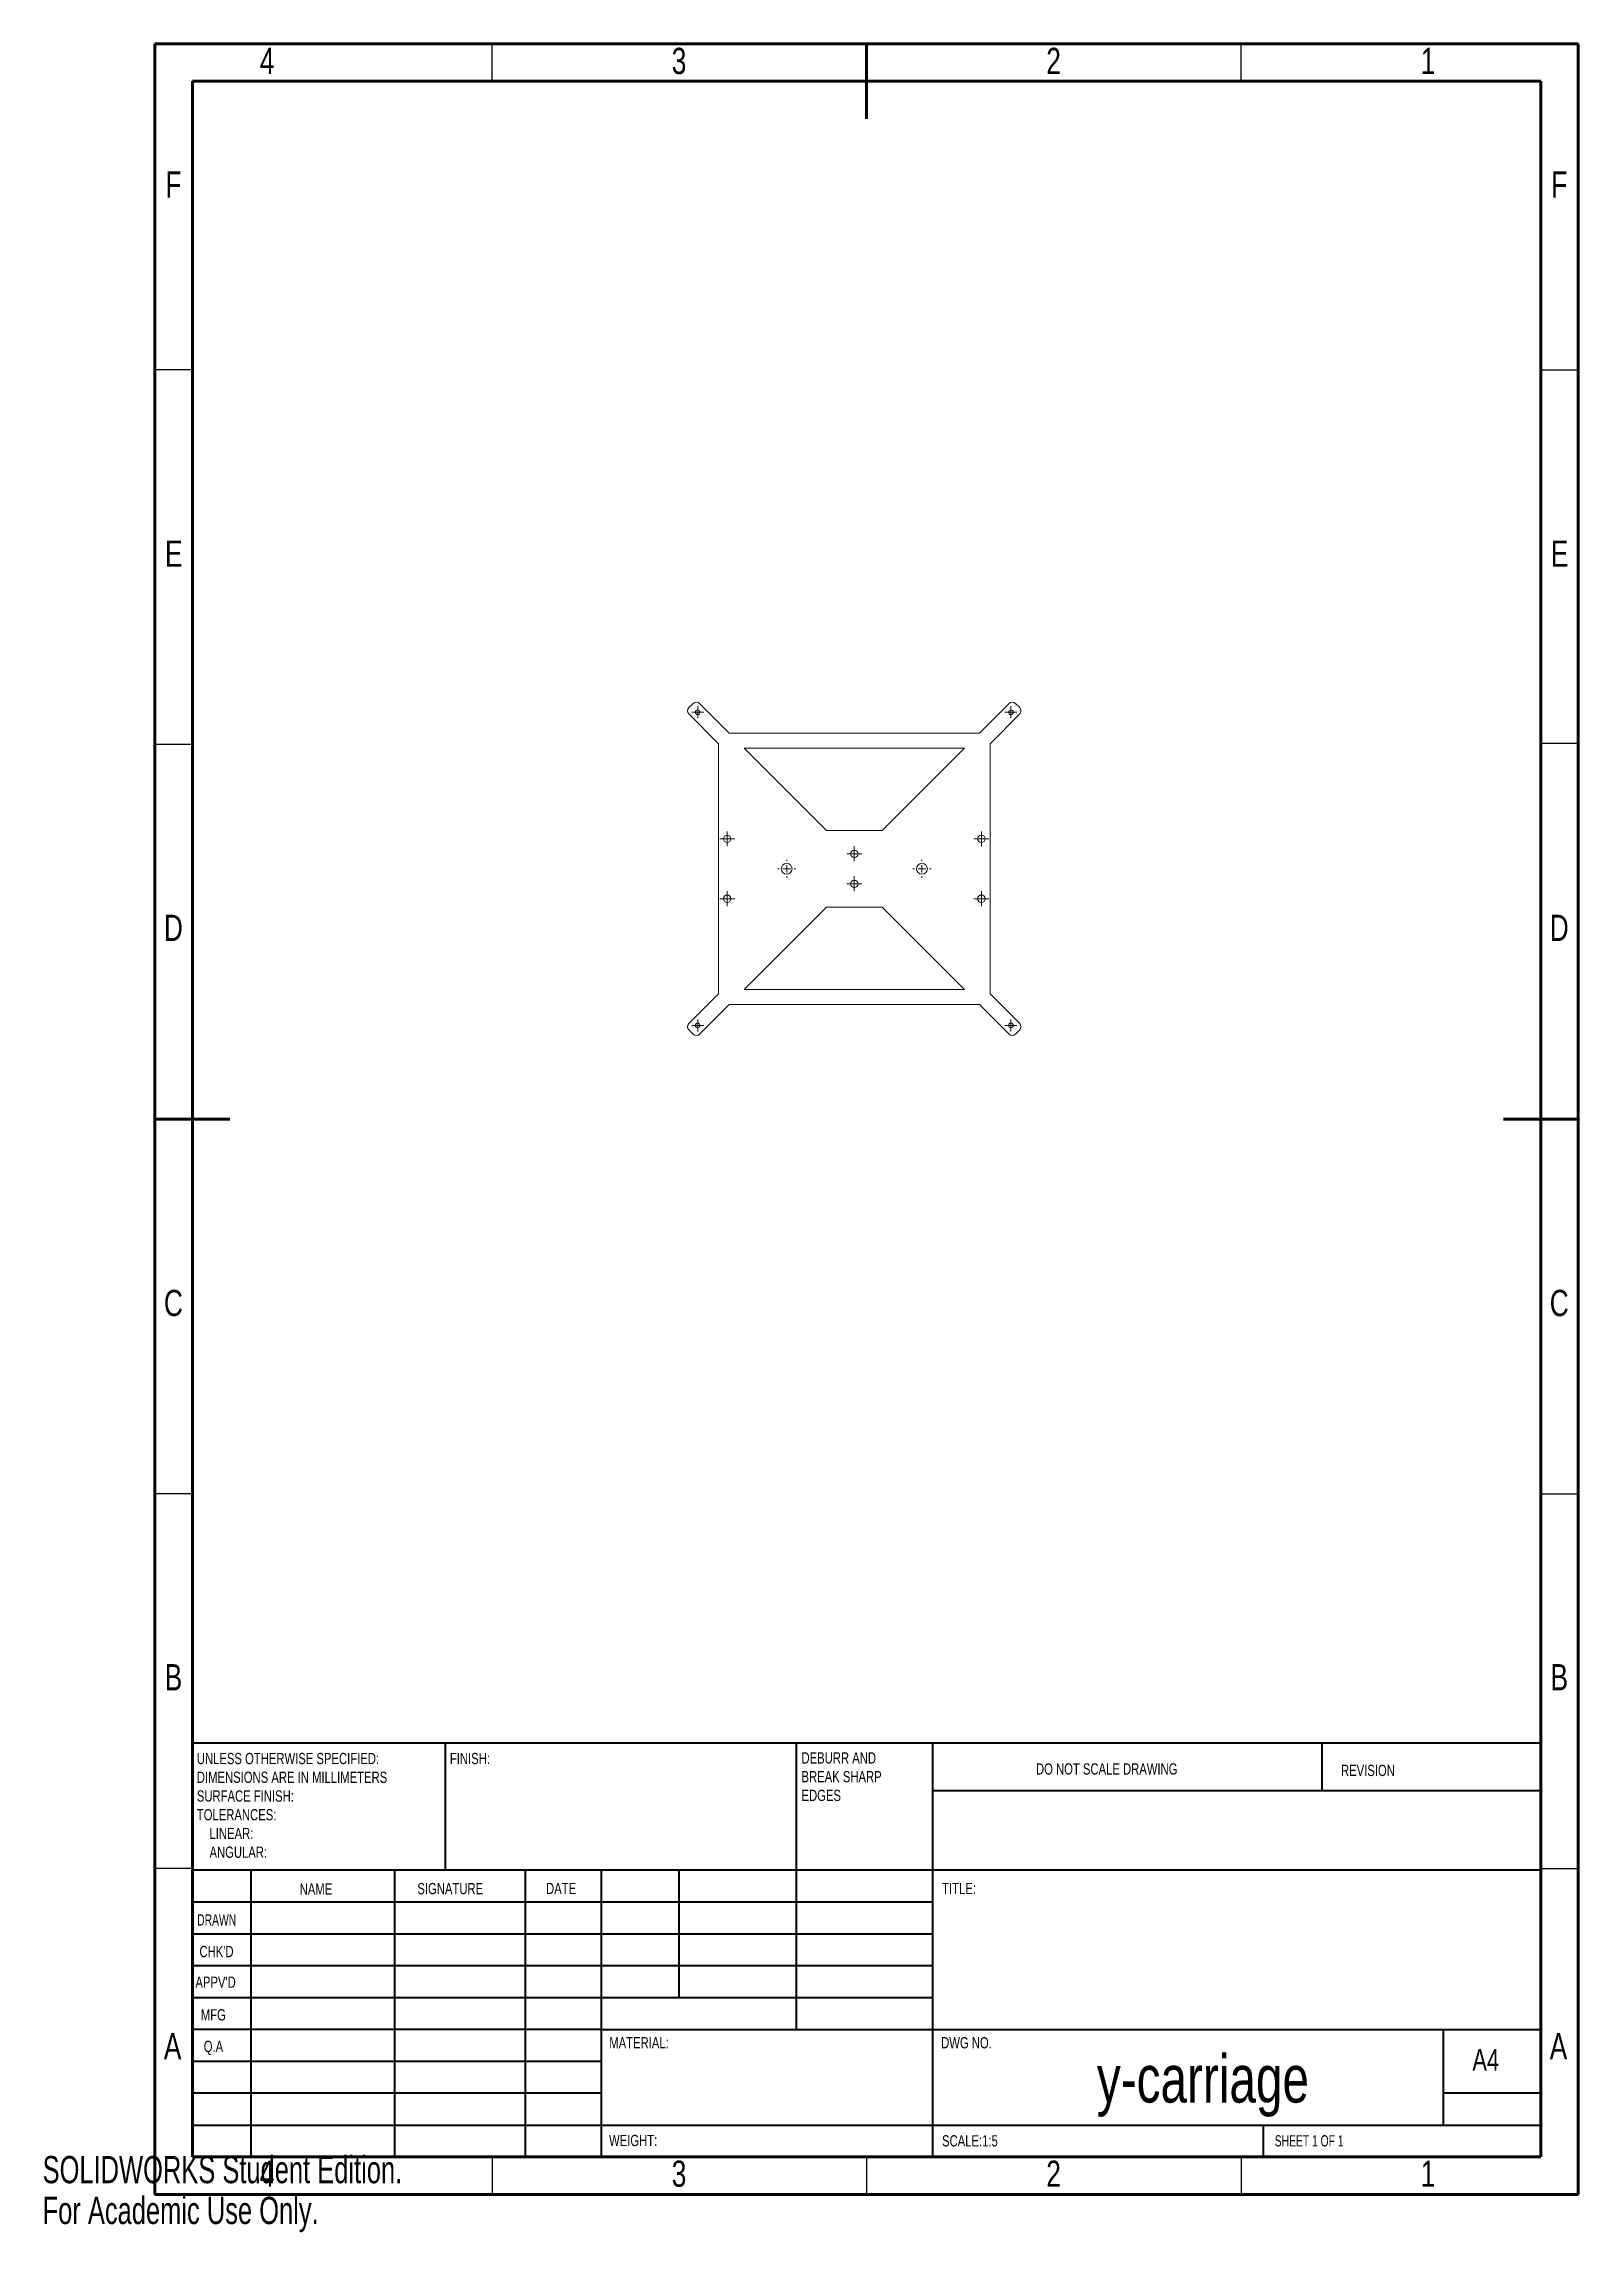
# Model space of a CAD drawing. Header units: millimetres. Extents: x 0 to 205, y 0 to 292.
import ezdxf

# ---------------------------------------------------------------- set-up
doc = ezdxf.new("R2010")
doc.units = ezdxf.units.MM
doc.styles.add('SLDTEXTSTYLE0', font='TXT', dxfattribs={"width": 0.75})
doc.styles.add('SLDTEXTSTYLE1', font='TXT', dxfattribs={"width": 0.686449})
doc.styles.add('SLDTEXTSTYLE2', font='TXT', dxfattribs={"width": 0.6875})
doc.styles.add('SLDTEXTSTYLE3', font='TXT', dxfattribs={"width": 0.7})

# ---------------------------------------------------------------- blocks, each defined once
blk = doc.blocks.new('SW_NOTE_0')
at = {"color": 0, "linetype": 'Continuous', "lineweight": 0, "char_height": 1.5, "attachment_point": 1, "style": 'SLDTEXTSTYLE0'}
for s, insert in [('UNLESS OTHERWISE SPECIFIED:', (0, 1.93)), ('DIMENSIONS ARE IN MILLIMETERS', (0, -0.57)), ('TOLERANCES:', (0, -5.57)), ('SURFACE FINISH:', (0, -3.07)), ('LINEAR:', (1.69, -8.07)), ('ANGULAR:', (1.69, -10.57))]:
    blk.add_mtext(s, dxfattribs=dict(at, insert=insert))
blk = doc.blocks.new('SW_NOTE_1')
at = {"color": 0, "linetype": 'Continuous', "lineweight": 0, "char_height": 1.5, "attachment_point": 1, "style": 'SLDTEXTSTYLE0'}
for s, insert in [('DEBURR AND', (0, 1.93)), ('BREAK SHARP', (0, -0.57)), ('EDGES', (0, -3.07))]:
    blk.add_mtext(s, dxfattribs=dict(at, insert=insert))
blk = doc.blocks.new('SW_CENTERMARKSYMBOL_0')
at = {"color": 0, "linetype": 'Continuous', "lineweight": 0}
for p, q in [((-0.5, 0), (-0.81, 0)), ((0, 0), (-0.5, 0)), ((0, 0.5), (0, 0.81)), ((0, 0), (0, 0.5)), ((0, 0), (0, -0.5)), ((0, 0), (0.5, 0)), ((0.5, 0), (0.81, 0)), ((0, -0.5), (0, -0.81))]:
    blk.add_line(p, q, dxfattribs=at)
blk = doc.blocks.new('SW_CENTERMARKSYMBOL_1')
at = {"color": 0, "linetype": 'Continuous', "lineweight": 0}
for p, q in [((-0.5, 0), (-0.81, 0)), ((0, 0), (-0.5, 0)), ((0, 0.5), (0, 0.81)), ((0, 0), (0, 0.5)), ((0, 0), (0, -0.5)), ((0, 0), (0.5, 0)), ((0.5, 0), (0.81, 0)), ((0, -0.5), (0, -0.81))]:
    blk.add_line(p, q, dxfattribs=at)
blk = doc.blocks.new('SW_CENTERMARKSYMBOL_2')
at = {"color": 0, "linetype": 'Continuous', "lineweight": 0}
for p, q in [((-0.5, 0), (-0.81, 0)), ((0, 0), (-0.5, 0)), ((0, 0.5), (0, 0.81)), ((0, 0), (0, 0.5)), ((0, 0), (0, -0.5)), ((0, 0), (0.5, 0)), ((0.5, 0), (0.81, 0)), ((0, -0.5), (0, -0.81))]:
    blk.add_line(p, q, dxfattribs=at)
blk = doc.blocks.new('SW_CENTERMARKSYMBOL_3')
at = {"color": 0, "linetype": 'Continuous', "lineweight": 0}
for p, q in [((-0.5, 0), (-0.81, 0)), ((0, 0), (-0.5, 0)), ((0, 0.5), (0, 0.81)), ((0, 0), (0, 0.5)), ((0, 0), (0, -0.5)), ((0, 0), (0.5, 0)), ((0.5, 0), (0.81, 0)), ((0, -0.5), (0, -0.81))]:
    blk.add_line(p, q, dxfattribs=at)
blk = doc.blocks.new('SW_CENTERMARKSYMBOL_4')
at = {"color": 0, "linetype": 'Continuous', "lineweight": 0}
for p, q in [((-0.5, 0), (-1, 0)), ((0, 0), (-0.5, 0)), ((0, 0.5), (0, 1)), ((0, 0), (0, 0.5)), ((0, 0), (0, -0.5)), ((0, 0), (0.5, 0)), ((0.5, 0), (1, 0)), ((0, -0.5), (0, -1))]:
    blk.add_line(p, q, dxfattribs=at)
blk = doc.blocks.new('SW_CENTERMARKSYMBOL_5')
at = {"color": 0, "linetype": 'Continuous', "lineweight": 0}
for p, q in [((-0.5, 0), (-1, 0)), ((0, 0), (-0.5, 0)), ((0, 0.5), (0, 1)), ((0, 0), (0, 0.5)), ((0, 0), (0, -0.5)), ((0, 0), (0.5, 0)), ((0.5, 0), (1, 0)), ((0, -0.5), (0, -1))]:
    blk.add_line(p, q, dxfattribs=at)
blk = doc.blocks.new('SW_CENTERMARKSYMBOL_6')
at = {"color": 0, "linetype": 'Continuous', "lineweight": 0}
for p, q in [((-1, 0), (-1.22, 0)), ((0, 0), (-0.5, 0)), ((0, 1), (0, 1.22)), ((0, 0), (0, 0.5)), ((0, 0), (0, -0.5)), ((0, 0), (0.5, 0)), ((1, 0), (1.22, 0)), ((0, -1), (0, -1.22))]:
    blk.add_line(p, q, dxfattribs=at)
blk = doc.blocks.new('SW_CENTERMARKSYMBOL_7')
at = {"color": 0, "linetype": 'Continuous', "lineweight": 0}
for p, q in [((-1, 0), (-1.22, 0)), ((0, 0), (-0.5, 0)), ((0, 1), (0, 1.22)), ((0, 0), (0, 0.5)), ((0, 0), (0, -0.5)), ((0, 0), (0.5, 0)), ((1, 0), (1.22, 0)), ((0, -1), (0, -1.22))]:
    blk.add_line(p, q, dxfattribs=at)
blk = doc.blocks.new('SW_CENTERMARKSYMBOL_8')
at = {"color": 0, "linetype": 'Continuous', "lineweight": 0}
for p, q in [((-0.5, 0), (-1, 0)), ((0, 0), (-0.5, 0)), ((0, 0.5), (0, 1)), ((0, 0), (0, 0.5)), ((0, 0), (0, -0.5)), ((0, 0), (0.5, 0)), ((0.5, 0), (1, 0)), ((0, -0.5), (0, -1))]:
    blk.add_line(p, q, dxfattribs=at)
blk = doc.blocks.new('SW_CENTERMARKSYMBOL_9')
at = {"color": 0, "linetype": 'Continuous', "lineweight": 0}
for p, q in [((-0.5, 0), (-1, 0)), ((0, 0), (-0.5, 0)), ((0, 0.5), (0, 1)), ((0, 0), (0, 0.5)), ((0, 0), (0, -0.5)), ((0, 0), (0.5, 0)), ((0.5, 0), (1, 0)), ((0, -0.5), (0, -1))]:
    blk.add_line(p, q, dxfattribs=at)
blk = doc.blocks.new('SW_CENTERMARKSYMBOL_10')
at = {"color": 0, "linetype": 'Continuous', "lineweight": 0}
for p, q in [((-0.5, 0), (-1, 0)), ((0, 0), (-0.5, 0)), ((0, 0.5), (0, 1)), ((0, 0), (0, 0.5)), ((0, 0), (0, -0.5)), ((0, 0), (0.5, 0)), ((0.5, 0), (1, 0)), ((0, -0.5), (0, -1))]:
    blk.add_line(p, q, dxfattribs=at)
blk = doc.blocks.new('SW_CENTERMARKSYMBOL_11')
at = {"color": 0, "linetype": 'Continuous', "lineweight": 0}
for p, q in [((-0.5, 0), (-1, 0)), ((0, 0), (-0.5, 0)), ((0, 0.5), (0, 1)), ((0, 0), (0, 0.5)), ((0, 0), (0, -0.5)), ((0, 0), (0.5, 0)), ((0.5, 0), (1, 0)), ((0, -0.5), (0, -1))]:
    blk.add_line(p, q, dxfattribs=at)

msp = doc.modelspace()

# ---------------------------------------------------------------- linework, layer by layer
at = {"color": 7, "linetype": 'Continuous', "lineweight": 60}
for p, q in [((205, 292), (15, 292)), ((15, 292), (15, 5)), ((110, 282), (110, 292)), ((205, 5), (205, 292)), ((20, 287), (200, 287)), ((20, 10), (20, 287)), ((200, 287), (200, 10)), ((15, 148.5), (25, 148.5)), ((195, 148.5), (205, 148.5)), ((20, 10), (200, 10)), ((15, 5), (205, 5))]:
    msp.add_line(p, q, dxfattribs=at)
at = {"color": 7, "linetype": 'Continuous', "lineweight": 30}
for p, q in [((60, 287), (60, 292)), ((160, 287), (160, 292)), ((20, 248.5), (15, 248.5)), ((200, 248.5), (205, 248.5)), ((200, 198.65), (205, 198.65)), ((20, 198.5), (15, 198.5)), ((20, 98.5), (15, 98.5)), ((200, 98.5), (205, 98.5)), ((20, 48.5), (15, 48.5)), ((200, 48.5), (205, 48.5)), ((60, 10), (60, 5)), ((110, 10), (110, 5)), ((160, 10), (160, 5))]:
    msp.add_line(p, q, dxfattribs=at)
at = {"color": 7, "linetype": 'Continuous', "lineweight": 15}
for p, q in [((86.29, 203.41), (86.85, 203.98)), ((90.25, 198.6), (86.29, 202.56)), ((87.7, 203.98), (91.66, 200.02)), ((125.06, 200.02), (129.02, 203.98)), ((130.44, 202.56), (126.48, 198.6)), ((129.87, 203.98), (130.44, 203.41)), ((90.25, 165.2), (90.25, 198.6)), ((91.66, 200.02), (125.06, 200.02)), ((126.48, 198.6), (126.48, 165.2)), ((123.06, 198.02), (93.66, 198.02)), ((93.66, 198.02), (104.66, 187.02)), ((112.06, 187.02), (123.06, 198.02)), ((104.66, 187.02), (112.06, 187.02)), ((104.66, 176.79), (93.66, 165.79)), ((112.06, 176.79), (104.66, 176.79)), ((123.06, 165.79), (112.06, 176.79)), ((86.29, 161.24), (90.25, 165.2)), ((91.66, 163.79), (87.7, 159.83)), ((125.06, 163.79), (91.66, 163.79)), ((93.66, 165.79), (123.06, 165.79)), ((129.02, 159.83), (125.06, 163.79)), ((126.48, 165.2), (130.44, 161.24)), ((86.85, 159.83), (86.29, 160.39)), ((130.44, 160.39), (129.87, 159.83))]:
    msp.add_line(p, q, dxfattribs=at)
at = {"color": 7, "linetype": 'Continuous', "lineweight": 40}
for p, q in [((20, 65.25), (200, 65.25)), ((20, 65.25), (20, 10)), ((53.8, 48.25), (53.8, 65.25)), ((100.6, 65.25), (100.6, 27)), ((118.8, 65.25), (118.8, 10)), ((170.8, 58.88), (170.8, 65.25)), ((200, 58.88), (118.8, 58.88)), ((200, 48.25), (20, 48.25)), ((27.8, 48.25), (27.8, 10)), ((46.99, 48.25), (46.99, 10)), ((64.4, 48.25), (64.4, 10)), ((74.6, 10), (74.6, 48.25)), ((85, 31.25), (85, 48.25)), ((118.8, 44), (20, 44)), ((118.8, 39.75), (20, 39.75)), ((118.8, 35.5), (20, 35.5)), ((118.8, 31.25), (20, 31.25)), ((74.6, 27), (20, 27)), ((74.6, 27), (200, 27)), ((187, 14.25), (187, 27)), ((74.6, 22.75), (20, 22.75)), ((74.6, 18.5), (20, 18.5)), ((200, 18.5), (187, 18.5)), ((20, 14.25), (200, 14.25)), ((163, 10), (163, 14.25))]:
    msp.add_line(p, q, dxfattribs=at)
at = {"color": 7, "linetype": 'Continuous', "lineweight": 15}
for centre, radius in [((87.46, 202.8), 0.31), ((129.26, 202.8), 0.31), ((91.39, 185.9), 0.5), ((108.36, 183.9), 0.5), ((125.33, 185.9), 0.5), ((99.33, 181.9), 0.72), ((117.39, 181.9), 0.72), ((91.39, 177.9), 0.5), ((108.36, 179.9), 0.5), ((125.33, 177.9), 0.5), ((87.46, 161), 0.31), ((129.26, 161), 0.31)]:
    msp.add_circle(centre, radius, dxfattribs=at)
for centre, start, end in [((86.71, 202.99), 135, 225), ((87.28, 203.55), 45, 135), ((129.45, 203.55), 45, 135), ((130.01, 202.99), 315, 45), ((86.71, 160.82), 135, 225), ((130.01, 160.82), 315, 45), ((87.28, 160.25), 225, 315), ((129.45, 160.25), 225, 315)]:
    msp.add_arc(centre, 0.6, start, end, dxfattribs=at)

# ---------------------------------------------------------------- block references
at = {"color": 7, "linetype": 'Continuous', "lineweight": 0}
for name, p in [('SW_CENTERMARKSYMBOL_1', (87.46, 202.8)), ('SW_CENTERMARKSYMBOL_2', (129.26, 202.8)), ('SW_CENTERMARKSYMBOL_4', (91.39, 185.9)), ('SW_CENTERMARKSYMBOL_10', (108.36, 183.9)), ('SW_CENTERMARKSYMBOL_9', (125.33, 185.9)), ('SW_CENTERMARKSYMBOL_7', (99.33, 181.9)), ('SW_CENTERMARKSYMBOL_6', (117.39, 181.9)), ('SW_CENTERMARKSYMBOL_5', (91.39, 177.9)), ('SW_CENTERMARKSYMBOL_11', (108.36, 179.9)), ('SW_CENTERMARKSYMBOL_8', (125.33, 177.9)), ('SW_CENTERMARKSYMBOL_0', (87.46, 161)), ('SW_CENTERMARKSYMBOL_3', (129.26, 161)), ('SW_NOTE_0', (20.59, 61.99)), ('SW_NOTE_1', (101.31, 62.07))]:
    msp.add_blockref(name, p, dxfattribs=at)

# ---------------------------------------------------------------- texts
for s, insert, char_height, attachment_point, style in [('4', (29.96, 291.46), 3.5, 2, 'SLDTEXTSTYLE0'), ('3', (84.96, 291.46), 3.5, 2, 'SLDTEXTSTYLE0'), ('2', (134.96, 291.46), 3.5, 2, 'SLDTEXTSTYLE0'), ('1', (184.96, 291.46), 3.5, 2, 'SLDTEXTSTYLE0'), ('F', (17.46, 274.96), 3.5, 2, 'SLDTEXTSTYLE0'), ('F', (202.46, 274.96), 3.5, 2, 'SLDTEXTSTYLE0'), ('E', (17.51, 225.71), 3.5, 2, 'SLDTEXTSTYLE0'), ('E', (202.51, 225.71), 3.5, 2, 'SLDTEXTSTYLE0'), ('D', (17.46, 175.77), 3.5, 2, 'SLDTEXTSTYLE0'), ('D', (202.46, 175.77), 3.5, 2, 'SLDTEXTSTYLE0'), ('C', (17.46, 125.71), 3.5, 2, 'SLDTEXTSTYLE0'), ('C', (202.46, 125.71), 3.5, 2, 'SLDTEXTSTYLE0'), ('B', (17.47, 75.77), 3.5, 2, 'SLDTEXTSTYLE0'), ('B', (202.47, 75.77), 3.5, 2, 'SLDTEXTSTYLE0'), ('FINISH:', (54.37, 63.92), 1.5, 1, 'SLDTEXTSTYLE0'), ('DO NOT SCALE DRAWING', (132.61, 62.53), 1.5, 1, 'SLDTEXTSTYLE0'), ('REVISION', (173.33, 62.33), 1.5, 1, 'SLDTEXTSTYLE0'), ('NAME', (34.32, 46.5), 1.5, 1, 'SLDTEXTSTYLE0'), ('SIGNATURE', (50.03, 46.56), 1.5, 1, 'SLDTEXTSTYLE0'), ('DATE', (67.21, 46.58), 1.5, 1, 'SLDTEXTSTYLE0'), ('TITLE:', (120.09, 46.58), 1.5, 1, 'SLDTEXTSTYLE0'), ('DRAWN', (20.64, 42.38), 1.5, 1, 'SLDTEXTSTYLE1'), ("CHK'D", (20.94, 38.16), 1.5, 1, 'SLDTEXTSTYLE0'), ("APPV'D", (20.4, 34.07), 1.5, 1, 'SLDTEXTSTYLE0'), ('MFG', (21.12, 29.72), 1.5, 1, 'SLDTEXTSTYLE0'), ('A', (17.36, 26.52), 3.5, 2, 'SLDTEXTSTYLE0'), ('A', (202.36, 26.52), 3.5, 2, 'SLDTEXTSTYLE0'), ('Q.A', (21.51, 25.5), 1.5, 1, 'SLDTEXTSTYLE0'), ('MATERIAL:', (75.65, 25.99), 1.5, 1, 'SLDTEXTSTYLE0'), ('DWG NO.', (119.95, 25.99), 1.5, 1, 'SLDTEXTSTYLE0'), ('y-carriage', (154.9, 23.61), 6.35, 2, 'SLDTEXTSTYLE0'), ('A4', (190.87, 24.41), 2.91, 1, 'SLDTEXTSTYLE0'), ('WEIGHT:', (75.62, 12.95), 1.499, 1, 'SLDTEXTSTYLE0'), ('SCALE:1:5', (120.07, 12.9), 1.5, 1, 'SLDTEXTSTYLE0'), ('SHEET 1 OF 1', (164.48, 12.9), 1.5, 1, 'SLDTEXTSTYLE2'), ('4', (29.96, 9.52), 3.5, 2, 'SLDTEXTSTYLE0'), ('3', (84.96, 9.52), 3.5, 2, 'SLDTEXTSTYLE0'), ('2', (134.96, 9.52), 3.5, 2, 'SLDTEXTSTYLE0'), ('1', (184.96, 9.52), 3.5, 2, 'SLDTEXTSTYLE0')]:
    msp.add_mtext(s, dxfattribs=dict(at, insert=insert, char_height=char_height, attachment_point=attachment_point, style=style))
at = {"color": 7, "linetype": 'Continuous', "char_height": 3.633, "attachment_point": 1, "style": 'SLDTEXTSTYLE3'}
for s, insert in [('SOLIDWORKS Student Edition.', (0, 10.13)), ('For Academic Use Only.', (0, 4.68))]:
    msp.add_mtext(s, dxfattribs=dict(at, insert=insert))

doc.saveas('drawing.dxf')
